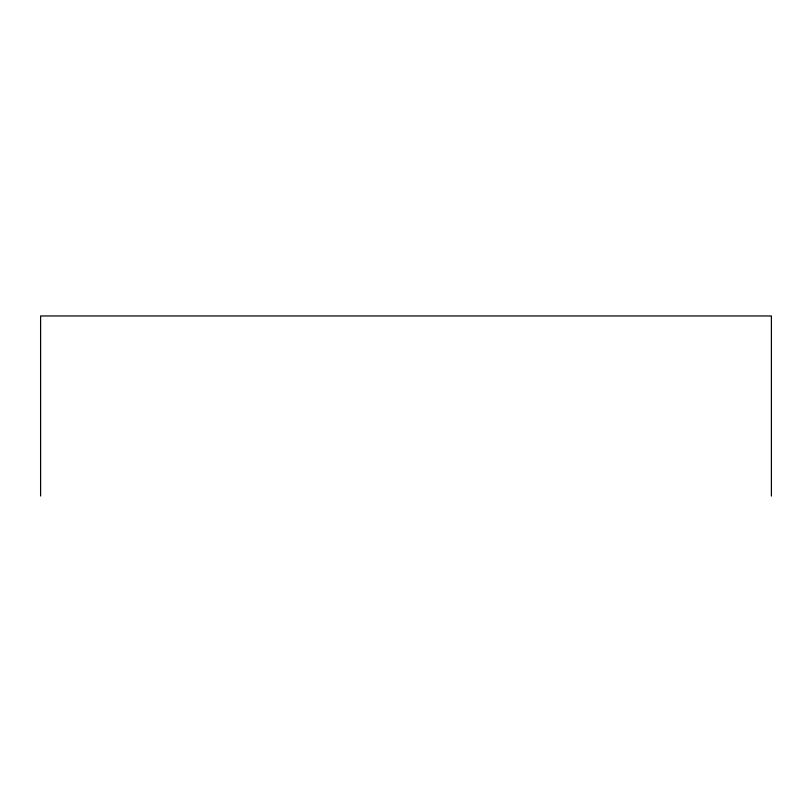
<?xml version="1.0" encoding="UTF-8"?>
<svg xmlns="http://www.w3.org/2000/svg" width="812" height="812" viewBox="0 0 812 812"><rect width="100%" height="100%" fill="white"/><g stroke="black" fill="none" stroke-linecap="round" stroke-linejoin="round"><path stroke-width="1.22" d="M771.4 496.041L771.4 315.959L40.6 315.959L40.6 496.041"/></g></svg>
